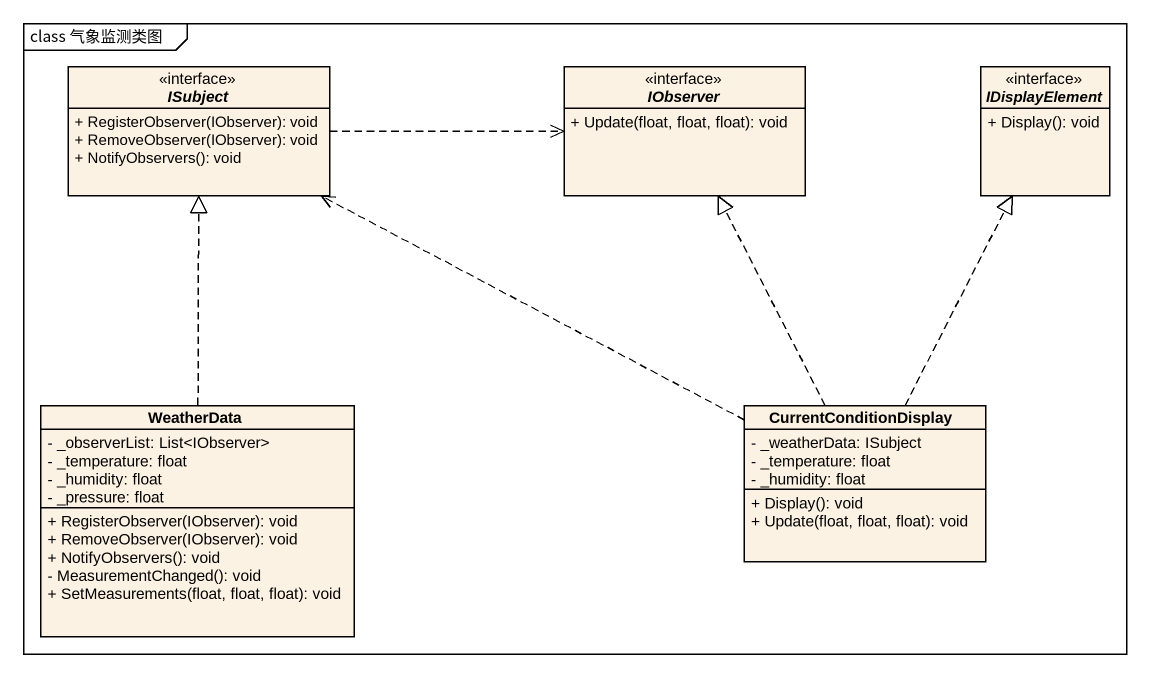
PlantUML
@startuml
mainframe class 气象监测类图
hide circle
hide empty members
skinparam classAttributeIconSize 0
interface ISubject {
  + RegisterObserver(IObserver): void
  + RemoveObserver(IObserver): void
  + NotifyObservers(): void
}
interface IObserver {
  + Update(float, float, float): void
}
interface IDisplayElement {
  + Display(): void
}
class WeatherData {
  - _observerList: List<IObserver>
  - _temperature: float
  - _humidity: float
  - _pressure: float
  + RegisterObserver(IObserver): void
  + RemoveObserver(IObserver): void
  + NotifyObservers(): void
  - MeasurementChanged(): void
  + SetMeasurements(float, float, float): void
}
class CurrentConditionDisplay {
  - _weatherData: ISubject
  - _temperature: float
  - _humidity: float
  + Display(): void
  + Update(float, float, float): void
}
ISubject .right.> IObserver
WeatherData .up.|> ISubject
CurrentConditionDisplay .left.> ISubject
CurrentConditionDisplay .up.|> IObserver
CurrentConditionDisplay .up.|> IDisplayElement
@enduml
